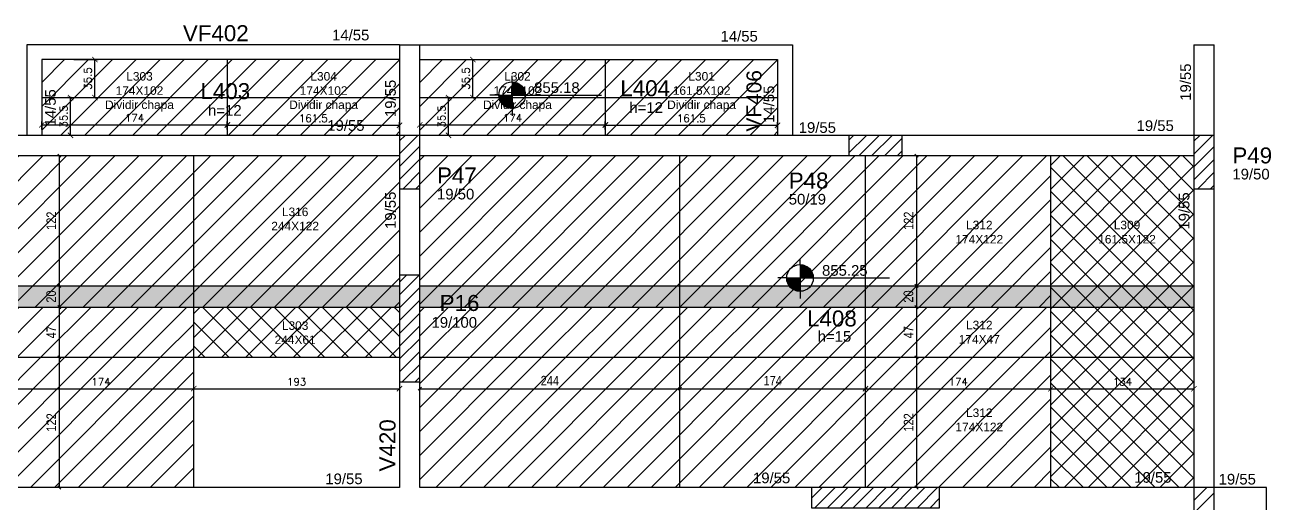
# Model space of a CAD drawing. Header units: millimetres. Extents: x 2358 to 5871, y 1438 to 2637.
# Drawn here: x 4682 to 5851, y 2189 to 2637 of the extents above; entities that cross this region are included whole.
import ezdxf

# ---------------------------------------------------------------- set-up
doc = ezdxf.new("R2010")
doc.units = ezdxf.units.MM
for name, color, linetype in [('3', 3, 'Continuous'), ('4', 4, 'Continuous'), ('7', 7, 'Continuous'), ('9', 9, 'Continuous'), ('AUX00', 7, 'Continuous'), ('Painéis', 200, 'Continuous')]:
    doc.layers.add(name, color=color, linetype=linetype)
doc.layers.add('Hachura', color=251, linetype='Continuous', lineweight=9)
doc.layers.add('REAPROVEITAMENTO', color=251, linetype='Continuous', lineweight=9)
doc.styles.add('COTA TECNICA-50', font='techl___.ttf', dxfattribs={"height": 9})
doc.styles.add('ROMANS', font='romans.shx')
doc.styles.get("Standard").update_dxf_attribs({"font": 'arial.ttf'})
doc.dimstyles.new('COTA PAINEL-50', dxfattribs={"dimtxt": 9, "dimasz": 3, "dimexe": 3, "dimexo": 3, "dimgap": 3, "dimtad": 1, "dimdec": 1, "dimzin": 12, "dimdsep": 46, "dimtxsty": 'COTA TECNICA-50', "dimblk1": 'OBLIQUE', "dimblk2": 'OBLIQUE', "dimsah": 1, "dimcen": 0.9, "dimclrd": 4, "dimclre": 4, "dimclrt": 240, "dimadec": 1, "dimazin": 3, "dimtfac": 1, "dimtdec": 1, "dimtmove": 0, "dimatfit": 3, "dimfxl": 1, "dimtolj": 1, "dimtzin": 12, "dimarcsym": 0})
doc.dimstyles.new('Cota Paínel', dxfattribs={"dimtxt": 7, "dimasz": 5, "dimexe": 3, "dimexo": 3, "dimgap": 3, "dimtad": 1, "dimdec": 1, "dimzin": 12, "dimdsep": 46, "dimtxsty": 'ROMANS', "dimblk": 'ARCHTICK', "dimcen": 0, "dimclrd": 4, "dimclre": 4, "dimclrt": 1, "dimadec": 1, "dimazin": 3, "dimtfac": 1, "dimtdec": 1, "dimtmove": 0, "dimatfit": 3, "dimldrblk": 'OBLIQUE', "dimfxl": 1, "dimtolj": 1, "dimtzin": 12, "dimarcsym": 0})

# ---------------------------------------------------------------- blocks, each defined once
blk = doc.blocks.new('_Oblique')
at = {"color": 0, "linetype": 'ByBlock', "lineweight": -2}
blk.add_line((-0.5, -0.5), (0.5, 0.5), dxfattribs=at)
blk = doc.blocks.new('*D19')
at = {"layer": 'Defpoints', "color": 0, "transparency": 16777216}
for p in [(4714.4, 2514.1), (4714.4, 2392.1), (4714.4, 2392.1)]:
    blk.add_point(p, dxfattribs=at)
at = {"layer": 'Painéis', "color": 4, "lineweight": -2, "transparency": 16777216}
blk.add_line((4714.4, 2514.1), (4714.4, 2392.1), dxfattribs=at)
at = {"layer": 'Painéis', "color": 4, "lineweight": -2, "transparency": 16777216, "xscale": 3, "yscale": 3, "zscale": 3}
for p, rotation in [((4714.4, 2514.1), 90), ((4714.4, 2392.1), 270)]:
    blk.add_blockref('_Oblique', p, dxfattribs=dict(at, rotation=rotation))
at = {"layer": 'Painéis', "color": 240, "transparency": 16777216, "insert": (4706.9, 2453.1), "char_height": 9, "attachment_point": 5, "rotation": 90, "style": 'COTA TECNICA-50'}
blk.add_mtext('\\A1;122', dxfattribs=at)
blk = doc.blocks.new('*D20')
at = {"layer": 'Defpoints', "color": 0, "transparency": 16777216}
for p in [(4714.4, 2392.1), (4714.4, 2372.1), (4714.4, 2372.1)]:
    blk.add_point(p, dxfattribs=at)
at = {"layer": 'Painéis', "color": 4, "lineweight": -2, "transparency": 16777216}
blk.add_line((4714.4, 2392.1), (4714.4, 2372.1), dxfattribs=at)
at = {"layer": 'Painéis', "color": 4, "lineweight": -2, "transparency": 16777216, "xscale": 3, "yscale": 3, "zscale": 3}
for p, rotation in [((4714.4, 2392.1), 90), ((4714.4, 2372.1), 270)]:
    blk.add_blockref('_Oblique', p, dxfattribs=dict(at, rotation=rotation))
at = {"layer": 'Painéis', "color": 240, "transparency": 16777216, "insert": (4706.8, 2382.1), "char_height": 9, "attachment_point": 5, "rotation": 90, "style": 'COTA TECNICA-50'}
blk.add_mtext('\\A1;20', dxfattribs=at)
blk = doc.blocks.new('*D21')
at = {"layer": 'Defpoints', "color": 0, "transparency": 16777216}
for p in [(4714.4, 2372.1), (4714.4, 2325.1), (4714.4, 2325.1)]:
    blk.add_point(p, dxfattribs=at)
at = {"layer": 'Painéis', "color": 4, "lineweight": -2, "transparency": 16777216}
blk.add_line((4714.4, 2372.1), (4714.4, 2325.1), dxfattribs=at)
at = {"layer": 'Painéis', "color": 4, "lineweight": -2, "transparency": 16777216, "xscale": 3, "yscale": 3, "zscale": 3}
for p, rotation in [((4714.4, 2372.1), 90), ((4714.4, 2325.1), 270)]:
    blk.add_blockref('_Oblique', p, dxfattribs=dict(at, rotation=rotation))
at = {"layer": 'Painéis', "color": 240, "transparency": 16777216, "insert": (4706.9, 2348.6), "char_height": 9, "attachment_point": 5, "rotation": 90, "style": 'COTA TECNICA-50'}
blk.add_mtext('\\A1;47', dxfattribs=at)
blk = doc.blocks.new('*D22')
at = {"layer": 'Defpoints', "color": 0, "transparency": 16777216}
for p in [(4714.4, 2325.1), (4714.4, 2203.1), (4714.4, 2203.1)]:
    blk.add_point(p, dxfattribs=at)
at = {"layer": 'Painéis', "color": 4, "lineweight": -2, "transparency": 16777216}
blk.add_line((4714.4, 2325.1), (4714.4, 2203.1), dxfattribs=at)
at = {"layer": 'Painéis', "color": 4, "lineweight": -2, "transparency": 16777216, "xscale": 3, "yscale": 3, "zscale": 3}
for p, rotation in [((4714.4, 2325.1), 90), ((4714.4, 2203.1), 270)]:
    blk.add_blockref('_Oblique', p, dxfattribs=dict(at, rotation=rotation))
at = {"layer": 'Painéis', "color": 240, "transparency": 16777216, "insert": (4706.9, 2264.1), "char_height": 9, "attachment_point": 5, "rotation": 90, "style": 'COTA TECNICA-50'}
blk.add_mtext('\\A1;122', dxfattribs=at)
blk = doc.blocks.new('_ArchTick')
at = {"color": 0, "linetype": 'ByBlock', "const_width": 0.15}
blk.add_lwpolyline([(-0.5, -0.5), (0.5, 0.5)], dxfattribs=at)
blk = doc.blocks.new('*D148')
at = {"layer": 'Defpoints', "color": 0, "transparency": 16777216}
for p in [(4666.5, 2295.7), (4840.5, 2295.7), (4840.5, 2295.7)]:
    blk.add_point(p, dxfattribs=at)
at = {"layer": 'Painéis', "color": 4, "lineweight": -2, "transparency": 16777216}
blk.add_line((4666.5, 2295.7), (4840.5, 2295.7), dxfattribs=at)
at = {"layer": 'Painéis', "color": 4, "lineweight": -2, "transparency": 16777216, "xscale": 5, "yscale": 5, "zscale": 5, "rotation": 180}
blk.add_blockref('_ArchTick', (4666.5, 2295.7), dxfattribs=at)
at = {"layer": 'Painéis', "color": 4, "lineweight": -2, "transparency": 16777216, "xscale": 5, "yscale": 5, "zscale": 5}
blk.add_blockref('_ArchTick', (4840.5, 2295.7), dxfattribs=at)
at = {"layer": 'Painéis', "color": 1, "transparency": 16777216, "insert": (4753.5, 2302.2), "char_height": 7, "attachment_point": 5, "style": 'ROMANS'}
blk.add_mtext('\\A1;174', dxfattribs=at)
blk = doc.blocks.new('*D24')
at = {"layer": 'Defpoints', "color": 0, "transparency": 16777216}
for p in [(4840.5, 2295.7), (5033.5, 2295.7), (5033.5, 2295.7)]:
    blk.add_point(p, dxfattribs=at)
at = {"layer": 'Painéis', "color": 4, "lineweight": -2, "transparency": 16777216}
blk.add_line((4840.5, 2295.7), (5033.5, 2295.7), dxfattribs=at)
at = {"layer": 'Painéis', "color": 4, "lineweight": -2, "transparency": 16777216, "xscale": 5, "yscale": 5, "zscale": 5, "rotation": 180}
blk.add_blockref('_ArchTick', (4840.5, 2295.7), dxfattribs=at)
at = {"layer": 'Painéis', "color": 4, "lineweight": -2, "transparency": 16777216, "xscale": 5, "yscale": 5, "zscale": 5}
blk.add_blockref('_ArchTick', (5033.5, 2295.7), dxfattribs=at)
at = {"layer": 'Painéis', "color": 1, "transparency": 16777216, "insert": (4937, 2302.2), "char_height": 7, "attachment_point": 5, "style": 'ROMANS'}
blk.add_mtext('\\A1;193', dxfattribs=at)
blk = doc.blocks.new('*D25')
at = {"layer": 'Defpoints', "color": 0, "transparency": 16777216}
for p in [(5518.4, 2514.1), (5518.4, 2392.1), (5518.4, 2392.1)]:
    blk.add_point(p, dxfattribs=at)
at = {"layer": 'Painéis', "color": 4, "lineweight": -2, "transparency": 16777216}
blk.add_line((5518.4, 2514.1), (5518.4, 2392.1), dxfattribs=at)
at = {"layer": 'Painéis', "color": 4, "lineweight": -2, "transparency": 16777216, "xscale": 3, "yscale": 3, "zscale": 3}
for p, rotation in [((5518.4, 2514.1), 90), ((5518.4, 2392.1), 270)]:
    blk.add_blockref('_Oblique', p, dxfattribs=dict(at, rotation=rotation))
at = {"layer": 'Painéis', "color": 240, "transparency": 16777216, "insert": (5510.9, 2453.1), "char_height": 9, "attachment_point": 5, "rotation": 90, "style": 'COTA TECNICA-50'}
blk.add_mtext('\\A1;122', dxfattribs=at)
blk = doc.blocks.new('*D26')
at = {"layer": 'Defpoints', "color": 0, "transparency": 16777216}
for p in [(5518.4, 2392.1), (5518.4, 2372.1), (5518.4, 2372.1)]:
    blk.add_point(p, dxfattribs=at)
at = {"layer": 'Painéis', "color": 4, "lineweight": -2, "transparency": 16777216}
blk.add_line((5518.4, 2392.1), (5518.4, 2372.1), dxfattribs=at)
at = {"layer": 'Painéis', "color": 4, "lineweight": -2, "transparency": 16777216, "xscale": 3, "yscale": 3, "zscale": 3}
for p, rotation in [((5518.4, 2392.1), 90), ((5518.4, 2372.1), 270)]:
    blk.add_blockref('_Oblique', p, dxfattribs=dict(at, rotation=rotation))
at = {"layer": 'Painéis', "color": 240, "transparency": 16777216, "insert": (5510.8, 2382.1), "char_height": 9, "attachment_point": 5, "rotation": 90, "style": 'COTA TECNICA-50'}
blk.add_mtext('\\A1;20', dxfattribs=at)
blk = doc.blocks.new('*D27')
at = {"layer": 'Defpoints', "color": 0, "transparency": 16777216}
for p in [(5518.4, 2372.1), (5518.4, 2325.1), (5518.4, 2325.1)]:
    blk.add_point(p, dxfattribs=at)
at = {"layer": 'Painéis', "color": 4, "lineweight": -2, "transparency": 16777216}
blk.add_line((5518.4, 2372.1), (5518.4, 2325.1), dxfattribs=at)
at = {"layer": 'Painéis', "color": 4, "lineweight": -2, "transparency": 16777216, "xscale": 3, "yscale": 3, "zscale": 3}
for p, rotation in [((5518.4, 2372.1), 90), ((5518.4, 2325.1), 270)]:
    blk.add_blockref('_Oblique', p, dxfattribs=dict(at, rotation=rotation))
at = {"layer": 'Painéis', "color": 240, "transparency": 16777216, "insert": (5510.9, 2348.6), "char_height": 9, "attachment_point": 5, "rotation": 90, "style": 'COTA TECNICA-50'}
blk.add_mtext('\\A1;47', dxfattribs=at)
blk = doc.blocks.new('*D28')
at = {"layer": 'Defpoints', "color": 0, "transparency": 16777216}
for p in [(5518.4, 2325.1), (5518.4, 2203.1), (5518.4, 2203.1)]:
    blk.add_point(p, dxfattribs=at)
at = {"layer": 'Painéis', "color": 4, "lineweight": -2, "transparency": 16777216}
blk.add_line((5518.4, 2325.1), (5518.4, 2203.1), dxfattribs=at)
at = {"layer": 'Painéis', "color": 4, "lineweight": -2, "transparency": 16777216, "xscale": 3, "yscale": 3, "zscale": 3}
for p, rotation in [((5518.4, 2325.1), 90), ((5518.4, 2203.1), 270)]:
    blk.add_blockref('_Oblique', p, dxfattribs=dict(at, rotation=rotation))
at = {"layer": 'Painéis', "color": 240, "transparency": 16777216, "insert": (5510.9, 2264.1), "char_height": 9, "attachment_point": 5, "rotation": 90, "style": 'COTA TECNICA-50'}
blk.add_mtext('\\A1;122', dxfattribs=at)
blk = doc.blocks.new('*D149')
at = {"layer": 'Defpoints', "color": 0, "transparency": 16777216}
for p in [(5052.5, 2295.7), (5296.5, 2295.7), (5296.5, 2295.7)]:
    blk.add_point(p, dxfattribs=at)
at = {"layer": 'Painéis', "color": 4, "lineweight": -2, "transparency": 16777216}
blk.add_line((5052.5, 2295.7), (5296.5, 2295.7), dxfattribs=at)
at = {"layer": 'Painéis', "color": 4, "lineweight": -2, "transparency": 16777216, "xscale": 3, "yscale": 3, "zscale": 3, "rotation": 180}
blk.add_blockref('_Oblique', (5052.5, 2295.7), dxfattribs=at)
at = {"layer": 'Painéis', "color": 4, "lineweight": -2, "transparency": 16777216, "xscale": 3, "yscale": 3, "zscale": 3}
blk.add_blockref('_Oblique', (5296.5, 2295.7), dxfattribs=at)
at = {"layer": 'Painéis', "color": 240, "transparency": 16777216, "insert": (5174.5, 2303.2), "char_height": 9, "attachment_point": 5, "style": 'COTA TECNICA-50'}
blk.add_mtext('\\A1;244', dxfattribs=at)
blk = doc.blocks.new('*D29')
at = {"layer": 'Defpoints', "color": 0, "transparency": 16777216}
for p in [(5296.5, 2295.7), (5470.5, 2295.7), (5470.5, 2295.7)]:
    blk.add_point(p, dxfattribs=at)
at = {"layer": 'Painéis', "color": 4, "lineweight": -2, "transparency": 16777216}
blk.add_line((5296.5, 2295.7), (5470.5, 2295.7), dxfattribs=at)
at = {"layer": 'Painéis', "color": 4, "lineweight": -2, "transparency": 16777216, "xscale": 3, "yscale": 3, "zscale": 3, "rotation": 180}
blk.add_blockref('_Oblique', (5296.5, 2295.7), dxfattribs=at)
at = {"layer": 'Painéis', "color": 4, "lineweight": -2, "transparency": 16777216, "xscale": 3, "yscale": 3, "zscale": 3}
blk.add_blockref('_Oblique', (5470.5, 2295.7), dxfattribs=at)
at = {"layer": 'Painéis', "color": 240, "transparency": 16777216, "insert": (5383.5, 2303.2), "char_height": 9, "attachment_point": 5, "style": 'COTA TECNICA-50'}
blk.add_mtext('\\A1;174', dxfattribs=at)
blk = doc.blocks.new('*D150')
at = {"layer": 'Defpoints', "color": 0, "transparency": 16777216}
for p in [(5470.5, 2295.7), (5644.5, 2295.7), (5644.5, 2295.7)]:
    blk.add_point(p, dxfattribs=at)
at = {"layer": 'Painéis', "color": 4, "lineweight": -2, "transparency": 16777216}
blk.add_line((5470.5, 2295.7), (5644.5, 2295.7), dxfattribs=at)
at = {"layer": 'Painéis', "color": 4, "lineweight": -2, "transparency": 16777216, "xscale": 5, "yscale": 5, "zscale": 5, "rotation": 180}
blk.add_blockref('_ArchTick', (5470.5, 2295.7), dxfattribs=at)
at = {"layer": 'Painéis', "color": 4, "lineweight": -2, "transparency": 16777216, "xscale": 5, "yscale": 5, "zscale": 5}
blk.add_blockref('_ArchTick', (5644.5, 2295.7), dxfattribs=at)
at = {"layer": 'Painéis', "color": 1, "transparency": 16777216, "insert": (5557.5, 2302.2), "char_height": 7, "attachment_point": 5, "style": 'ROMANS'}
blk.add_mtext('\\A1;174', dxfattribs=at)
blk = doc.blocks.new('*D30')
at = {"layer": 'Defpoints', "color": 0, "transparency": 16777216}
for p in [(5644.5, 2295.7), (5778.5, 2295.7), (5778.5, 2295.7)]:
    blk.add_point(p, dxfattribs=at)
at = {"layer": 'Painéis', "color": 4, "lineweight": -2, "transparency": 16777216}
blk.add_line((5644.5, 2295.7), (5778.5, 2295.7), dxfattribs=at)
at = {"layer": 'Painéis', "color": 4, "lineweight": -2, "transparency": 16777216, "xscale": 5, "yscale": 5, "zscale": 5, "rotation": 180}
blk.add_blockref('_ArchTick', (5644.5, 2295.7), dxfattribs=at)
at = {"layer": 'Painéis', "color": 4, "lineweight": -2, "transparency": 16777216, "xscale": 5, "yscale": 5, "zscale": 5}
blk.add_blockref('_ArchTick', (5778.5, 2295.7), dxfattribs=at)
at = {"layer": 'Painéis', "color": 1, "transparency": 16777216, "insert": (5711.5, 2302.2), "char_height": 7, "attachment_point": 5, "style": 'ROMANS'}
blk.add_mtext('\\A1;134', dxfattribs=at)
blk = doc.blocks.new('*D31')
at = {"layer": 'Defpoints', "color": 0, "transparency": 16777216}
for p in [(5226.5, 2543), (5052.5, 2535.5), (5226.5, 2535.5)]:
    blk.add_point(p, dxfattribs=at)
at = {"layer": 'Painéis', "color": 4, "lineweight": -2, "transparency": 16777216}
for p, q in [((5052.5, 2538.5), (5052.5, 2546)), ((5052.5, 2543), (5226.5, 2543)), ((5226.5, 2538.5), (5226.5, 2546))]:
    blk.add_line(p, q, dxfattribs=at)
at = {"layer": 'Painéis', "color": 4, "lineweight": -2, "transparency": 16777216, "xscale": 5, "yscale": 5, "zscale": 5, "rotation": 180}
blk.add_blockref('_ArchTick', (5052.5, 2543), dxfattribs=at)
at = {"layer": 'Painéis', "color": 4, "lineweight": -2, "transparency": 16777216, "xscale": 5, "yscale": 5, "zscale": 5}
blk.add_blockref('_ArchTick', (5226.5, 2543), dxfattribs=at)
at = {"layer": 'Painéis', "color": 1, "transparency": 16777216, "insert": (5139.5, 2549.5), "char_height": 7, "attachment_point": 5, "style": 'ROMANS'}
blk.add_mtext('\\A1;174', dxfattribs=at)
blk = doc.blocks.new('*D32')
at = {"layer": 'Defpoints', "color": 0, "transparency": 16777216}
for p in [(5388, 2542.6), (5226.5, 2535.5), (5388, 2535.5)]:
    blk.add_point(p, dxfattribs=at)
at = {"layer": 'Painéis', "color": 4, "lineweight": -2, "transparency": 16777216}
for p, q in [((5226.5, 2538.5), (5226.5, 2545.6)), ((5226.5, 2542.6), (5388, 2542.6)), ((5388, 2538.5), (5388, 2545.6))]:
    blk.add_line(p, q, dxfattribs=at)
at = {"layer": 'Painéis', "color": 4, "lineweight": -2, "transparency": 16777216, "xscale": 5, "yscale": 5, "zscale": 5, "rotation": 180}
blk.add_blockref('_ArchTick', (5226.5, 2542.6), dxfattribs=at)
at = {"layer": 'Painéis', "color": 4, "lineweight": -2, "transparency": 16777216, "xscale": 5, "yscale": 5, "zscale": 5}
blk.add_blockref('_ArchTick', (5388, 2542.6), dxfattribs=at)
at = {"layer": 'Painéis', "color": 1, "transparency": 16777216, "insert": (5307.2, 2549.1), "char_height": 7, "attachment_point": 5, "style": 'ROMANS'}
blk.add_mtext('\\A1;161.5', dxfattribs=at)
blk = doc.blocks.new('*D151')
at = {"layer": 'Defpoints', "color": 0, "transparency": 16777216}
for p in [(5079.5, 2568.6), (5083.2, 2568.6), (5083.2, 2533.1)]:
    blk.add_point(p, dxfattribs=at)
at = {"layer": 'Painéis', "color": 4, "lineweight": -2, "transparency": 16777216}
for p, q in [((5080.2, 2568.6), (5076.5, 2568.6)), ((5079.5, 2533.1), (5079.5, 2568.6)), ((5080.2, 2533.1), (5076.5, 2533.1))]:
    blk.add_line(p, q, dxfattribs=at)
at = {"layer": 'Painéis', "color": 4, "lineweight": -2, "transparency": 16777216, "xscale": 5, "yscale": 5, "zscale": 5}
for p, rotation in [((5079.5, 2568.6), 90), ((5079.5, 2533.1), 270)]:
    blk.add_blockref('_ArchTick', p, dxfattribs=dict(at, rotation=rotation))
at = {"layer": 'Painéis', "color": 1, "transparency": 16777216, "insert": (5073, 2550.9), "char_height": 7, "attachment_point": 5, "rotation": 90, "style": 'ROMANS'}
blk.add_mtext('\\A1;35.5', dxfattribs=at)
blk = doc.blocks.new('*D33')
at = {"layer": 'Defpoints', "color": 0, "transparency": 16777216}
for p in [(5079.5, 2604.1), (5102.3, 2604.1), (5079.5, 2568.6)]:
    blk.add_point(p, dxfattribs=at)
at = {"layer": 'Painéis', "color": 4, "lineweight": -2, "transparency": 16777216}
for p, q in [((5082.5, 2604.1), (5105.3, 2604.1)), ((5102.3, 2568.6), (5102.3, 2604.1)), ((5082.5, 2568.6), (5105.3, 2568.6))]:
    blk.add_line(p, q, dxfattribs=at)
at = {"layer": 'Painéis', "color": 4, "lineweight": -2, "transparency": 16777216, "xscale": 5, "yscale": 5, "zscale": 5}
for p, rotation in [((5102.3, 2604.1), 90), ((5102.3, 2568.6), 270)]:
    blk.add_blockref('_ArchTick', p, dxfattribs=dict(at, rotation=rotation))
at = {"layer": 'Painéis', "color": 1, "transparency": 16777216, "insert": (5095.8, 2586.4), "char_height": 7, "attachment_point": 5, "rotation": 90, "style": 'ROMANS'}
blk.add_mtext('\\A1;35.5', dxfattribs=at)
blk = doc.blocks.new('*D34')
at = {"layer": 'Defpoints', "color": 0, "transparency": 16777216}
for p in [(4872, 2543), (4698, 2535.5), (4872, 2535.5)]:
    blk.add_point(p, dxfattribs=at)
at = {"layer": 'Painéis', "color": 4, "lineweight": -2, "transparency": 16777216}
for p, q in [((4698, 2538.5), (4698, 2546)), ((4698, 2543), (4872, 2543)), ((4872, 2538.5), (4872, 2546))]:
    blk.add_line(p, q, dxfattribs=at)
at = {"layer": 'Painéis', "color": 4, "lineweight": -2, "transparency": 16777216, "xscale": 5, "yscale": 5, "zscale": 5, "rotation": 180}
blk.add_blockref('_ArchTick', (4698, 2543), dxfattribs=at)
at = {"layer": 'Painéis', "color": 4, "lineweight": -2, "transparency": 16777216, "xscale": 5, "yscale": 5, "zscale": 5}
blk.add_blockref('_ArchTick', (4872, 2543), dxfattribs=at)
at = {"layer": 'Painéis', "color": 1, "transparency": 16777216, "insert": (4785, 2549.5), "char_height": 7, "attachment_point": 5, "style": 'ROMANS'}
blk.add_mtext('\\A1;174', dxfattribs=at)
blk = doc.blocks.new('*D35')
at = {"layer": 'Defpoints', "color": 0, "transparency": 16777216}
for p in [(5033.5, 2542.6), (4872, 2535.5), (5033.5, 2535.5)]:
    blk.add_point(p, dxfattribs=at)
at = {"layer": 'Painéis', "color": 4, "lineweight": -2, "transparency": 16777216}
for p, q in [((4872, 2538.5), (4872, 2545.6)), ((4872, 2542.6), (5033.5, 2542.6)), ((5033.5, 2538.5), (5033.5, 2545.6))]:
    blk.add_line(p, q, dxfattribs=at)
at = {"layer": 'Painéis', "color": 4, "lineweight": -2, "transparency": 16777216, "xscale": 5, "yscale": 5, "zscale": 5, "rotation": 180}
blk.add_blockref('_ArchTick', (4872, 2542.6), dxfattribs=at)
at = {"layer": 'Painéis', "color": 4, "lineweight": -2, "transparency": 16777216, "xscale": 5, "yscale": 5, "zscale": 5}
blk.add_blockref('_ArchTick', (5033.5, 2542.6), dxfattribs=at)
at = {"layer": 'Painéis', "color": 1, "transparency": 16777216, "insert": (4952.7, 2549.1), "char_height": 7, "attachment_point": 5, "style": 'ROMANS'}
blk.add_mtext('\\A1;161.5', dxfattribs=at)
blk = doc.blocks.new('*D36')
at = {"layer": 'Defpoints', "color": 0, "transparency": 16777216}
for p in [(4725, 2568.6), (4728.7, 2568.6), (4728.7, 2533.1)]:
    blk.add_point(p, dxfattribs=at)
at = {"layer": 'Painéis', "color": 4, "lineweight": -2, "transparency": 16777216}
for p, q in [((4725.7, 2568.6), (4722, 2568.6)), ((4725, 2533.1), (4725, 2568.6)), ((4725.7, 2533.1), (4722, 2533.1))]:
    blk.add_line(p, q, dxfattribs=at)
at = {"layer": 'Painéis', "color": 4, "lineweight": -2, "transparency": 16777216, "xscale": 5, "yscale": 5, "zscale": 5}
for p, rotation in [((4725, 2568.6), 90), ((4725, 2533.1), 270)]:
    blk.add_blockref('_ArchTick', p, dxfattribs=dict(at, rotation=rotation))
at = {"layer": 'Painéis', "color": 1, "transparency": 16777216, "insert": (4718.5, 2550.9), "char_height": 7, "attachment_point": 5, "rotation": 90, "style": 'ROMANS'}
blk.add_mtext('\\A1;35.5', dxfattribs=at)
blk = doc.blocks.new('*D37')
at = {"layer": 'Defpoints', "color": 0, "transparency": 16777216}
for p in [(4725, 2604.1), (4747.8, 2604.1), (4725, 2568.6)]:
    blk.add_point(p, dxfattribs=at)
at = {"layer": 'Painéis', "color": 4, "lineweight": -2, "transparency": 16777216}
for p, q in [((4728, 2604.1), (4750.8, 2604.1)), ((4747.8, 2568.6), (4747.8, 2604.1)), ((4728, 2568.6), (4750.8, 2568.6))]:
    blk.add_line(p, q, dxfattribs=at)
at = {"layer": 'Painéis', "color": 4, "lineweight": -2, "transparency": 16777216, "xscale": 5, "yscale": 5, "zscale": 5}
for p, rotation in [((4747.8, 2604.1), 90), ((4747.8, 2568.6), 270)]:
    blk.add_blockref('_ArchTick', p, dxfattribs=dict(at, rotation=rotation))
at = {"layer": 'Painéis', "color": 1, "transparency": 16777216, "insert": (4741.3, 2586.4), "char_height": 7, "attachment_point": 5, "rotation": 90, "style": 'ROMANS'}
blk.add_mtext('\\A1;35.5', dxfattribs=at)

msp = doc.modelspace()

# ---------------------------------------------------------------- hatches: boundary and pattern name
at = {"layer": 'Hachura', "linetype": 'ByBlock'}
h = msp.add_hatch(dxfattribs=at)
h.set_pattern_fill('ANSI37', color=256, scale=5)
h.set_pattern_definition([(45, (-530.596, -77.818), (-11.22532, 11.22532), []), (135, (-530.596, -77.818), (-11.22532, -11.22532), [])])
h.paths.add_polyline_path([(5644.47, 2514.12), (5644.47, 2203.12), (5778.47, 2203.12), (5778.47, 2514.12)])
h = msp.add_hatch(color=256, dxfattribs=at)
h.dxf.hatch_style = 1
h.paths.add_polyline_path([(4178.47, 2372.12), (5033.47, 2372.12), (5033.47, 2392.12), (4178.47, 2392.12)])
h = msp.add_hatch(color=256, dxfattribs=at)
h.dxf.hatch_style = 1
h.paths.add_polyline_path([(5778.47, 2372.12), (5778.47, 2392.12), (5052.47, 2392.12), (5052.47, 2372.12)])
h = msp.add_hatch(dxfattribs=at)
h.set_pattern_fill('ANSI37', color=256, scale=5)
h.set_pattern_definition([(45, (-1090.596, -219.818), (-11.22532, 11.22532), []), (135, (-1090.596, -219.818), (-11.22532, -11.22532), [])])
h.paths.add_polyline_path([(5033.47, 2325.12), (5033.47, 2372.12), (4840.47, 2372.12), (4840.47, 2325.12)])
at = {"layer": 'REAPROVEITAMENTO', "linetype": 'ByBlock'}
h = msp.add_hatch(dxfattribs=at)
h.set_pattern_fill('ANSI31', color=256, scale=5, style=2)
h.set_pattern_definition([(45, (1404.75, -81.827), (-11.22532, 11.22532), [])])
h.paths.add_polyline_path([(5033.47, 2533.12), (5033.47, 2604.12), (4697.97, 2604.12), (4697.97, 2533.12)])
h = msp.add_hatch(dxfattribs=at)
h.set_pattern_fill('ANSI31', color=256, scale=5, style=2)
h.set_pattern_definition([(45, (1759.25, -81.827), (-11.22532, 11.22532), [])])
h.paths.add_polyline_path([(5387.97, 2533.12), (5387.97, 2604.12), (5052.47, 2604.12), (5052.47, 2533.12)])
h = msp.add_hatch(dxfattribs=at)
h.set_pattern_fill('ANSI31', color=256, scale=5, style=2)
h.set_pattern_definition([(45, (-2298.778, 590.003), (-11.22532, 11.22532), [])])
h.paths.add_polyline_path([(5033.47, 2371.62), (4178.47, 2372.12), (4178.47, 2514.12), (5033.47, 2513.62)])
h = msp.add_hatch(dxfattribs=at)
h.set_pattern_fill('ANSI31', color=256, scale=5, style=2)
h.set_pattern_definition([(45, (-1424.778, 590.003), (-11.22532, 11.22532), [])])
h.paths.add_polyline_path([(5644.47, 2372.12), (5644.47, 2514.12), (5052.47, 2514.12), (5052.47, 2372.12)])
h = msp.add_hatch(dxfattribs=at)
h.set_pattern_fill('ANSI31', color=256, scale=5, style=2)
h.set_pattern_definition([(45, (1392.25, -81.827), (-11.22532, 11.22532), [])])
h.paths.add_polyline_path([(4840.47, 2372.12), (4178.47, 2372.12), (4178.47, 2325.12), (4840.47, 2325.12)])
h = msp.add_hatch(dxfattribs=at)
h.set_pattern_fill('ANSI31', color=256, scale=5, style=2)
h.set_pattern_definition([(45, (2266.25, -81.827), (-11.22532, 11.22532), [])])
h.paths.add_polyline_path([(5644.47, 2325.12), (5644.47, 2372.12), (5052.47, 2372.12), (5052.47, 2325.12)])
h = msp.add_hatch(dxfattribs=at)
h.set_pattern_fill('ANSI31', color=256, scale=5, style=2)
h.set_pattern_definition([(45, (-2298.778, 448.003), (-11.22532, 11.22532), [])])
h.paths.add_polyline_path([(4840.47, 2325.12), (4178.47, 2325.12), (4178.47, 2203.12), (4840.47, 2203.12)])
h = msp.add_hatch(dxfattribs=at)
h.set_pattern_fill('ANSI31', color=256, scale=5, style=2)
h.set_pattern_definition([(45, (-1424.778, 448.003), (-11.22532, 11.22532), [])])
h.paths.add_polyline_path([(5644.47, 2203.12), (5644.47, 2325.12), (5052.47, 2325.12), (5052.47, 2203.12)])

# ---------------------------------------------------------------- linework, layer by layer
at = {"layer": '3', "linetype": 'Continuous'}
for p, q in [((5033.47, 2618.12), (4683.97, 2618.12)), ((4683.97, 2618.12), (4683.97, 2533.12)), ((5052.47, 2618.12), (5401.97, 2618.12)), ((5401.97, 2618.12), (5401.97, 2533.12)), ((4697.97, 2604.12), (4697.97, 2533.12)), ((5033.47, 2604.12), (4697.97, 2604.12)), ((5052.47, 2604.12), (5387.97, 2604.12)), ((5387.97, 2604.12), (5387.97, 2533.12)), ((5139.09, 2583.31), (5139.09, 2588.81)), ((5139.09, 2583.31), (5139.09, 2558.31)), ((5139.09, 2582.7), (5142.94, 2582.7)), ((5139.09, 2581.91), (5144.83, 2581.91)), ((5139.09, 2581.12), (5146.16, 2581.12)), ((5139.09, 2580.32), (5147.19, 2580.32)), ((5139.09, 2579.53), (5148.04, 2579.53)), ((5139.09, 2578.74), (5148.75, 2578.74)), ((5139.09, 2577.95), (5149.35, 2577.95)), ((5139.09, 2577.15), (5149.86, 2577.15)), ((5139.09, 2576.36), (5150.29, 2576.36)), ((5139.09, 2575.57), (5150.65, 2575.57)), ((5139.09, 2574.77), (5150.94, 2574.77)), ((5139.09, 2573.98), (5151.18, 2573.98)), ((5139.09, 2573.19), (5151.36, 2573.19)), ((5139.09, 2572.4), (5151.49, 2572.4)), ((5139.09, 2571.6), (5151.59, 2571.6)), ((5126.59, 2570.81), (5118.16, 2570.81)), ((5126.59, 2570.81), (5151.59, 2570.81)), ((5139.09, 2570.02), (5126.59, 2570.02)), ((5139.09, 2569.22), (5126.69, 2569.22)), ((5139.09, 2568.43), (5126.81, 2568.43)), ((5139.09, 2567.64), (5126.99, 2567.64)), ((5139.09, 2566.85), (5127.23, 2566.85)), ((5139.09, 2566.05), (5127.53, 2566.05)), ((5139.09, 2565.26), (5127.89, 2565.26)), ((5139.09, 2564.47), (5128.31, 2564.47)), ((5139.09, 2563.67), (5128.82, 2563.67)), ((5139.09, 2562.88), (5129.42, 2562.88)), ((5139.09, 2562.09), (5130.13, 2562.09)), ((5139.09, 2561.3), (5130.98, 2561.3)), ((5139.09, 2560.5), (5132.01, 2560.5)), ((5139.09, 2559.71), (5133.34, 2559.71)), ((5151.59, 2570.81), (5223.01, 2570.81)), ((5139.09, 2558.92), (5135.24, 2558.92)), ((5139.09, 2558.31), (5139.09, 2551.44)), ((5033.47, 2515.88), (5050.72, 2533.12)), ((5033.47, 2527.9), (5038.69, 2533.12)), ((5454.97, 2516.65), (5471.44, 2533.12)), ((5454.97, 2528.67), (5459.42, 2533.12)), ((5464.47, 2514.12), (5483.47, 2533.12)), ((5476.49, 2514.12), (5495.49, 2533.12)), ((5488.51, 2514.12), (5504.97, 2530.58)), ((5778.47, 2515.59), (5796.01, 2533.12)), ((5778.47, 2527.61), (5783.99, 2533.12)), ((5033.47, 2503.86), (5052.47, 2522.86)), ((5500.53, 2514.12), (5504.97, 2518.56)), ((5778.47, 2503.56), (5797.47, 2522.56)), ((5033.47, 2491.83), (5052.47, 2510.83)), ((5778.47, 2491.54), (5797.47, 2510.54)), ((5036.78, 2483.12), (5052.47, 2498.81)), ((5782.07, 2483.12), (5797.47, 2498.52)), ((5048.8, 2483.12), (5052.47, 2486.79)), ((5794.09, 2483.12), (5797.47, 2486.5)), ((5409.09, 2411.96), (5409.09, 2417.47)), ((5409.09, 2411.96), (5409.09, 2386.96)), ((5409.09, 2411.36), (5412.94, 2411.36)), ((5409.09, 2410.56), (5414.84, 2410.56)), ((5409.09, 2409.77), (5416.16, 2409.77)), ((5409.09, 2408.98), (5417.2, 2408.98)), ((5409.09, 2408.18), (5418.04, 2408.18)), ((5033.47, 2383.65), (5051.94, 2402.12)), ((5033.47, 2395.67), (5039.92, 2402.12)), ((5396.59, 2399.46), (5388.16, 2399.46)), ((5396.59, 2399.46), (5421.59, 2399.46)), ((5409.09, 2398.67), (5396.59, 2398.67)), ((5409.09, 2397.88), (5396.69, 2397.88)), ((5409.09, 2397.08), (5396.82, 2397.08)), ((5409.09, 2396.29), (5397, 2396.29)), ((5409.09, 2407.39), (5418.75, 2407.39)), ((5409.09, 2406.6), (5419.35, 2406.6)), ((5409.09, 2405.81), (5419.86, 2405.81)), ((5409.09, 2405.01), (5420.29, 2405.01)), ((5409.09, 2404.22), (5420.65, 2404.22)), ((5409.09, 2403.43), (5420.94, 2403.43)), ((5409.09, 2402.63), (5421.18, 2402.63)), ((5409.09, 2401.84), (5421.36, 2401.84)), ((5409.09, 2401.05), (5421.49, 2401.05)), ((5409.09, 2400.26), (5421.59, 2400.26)), ((5421.59, 2399.46), (5493.01, 2399.46)), ((5033.47, 2371.63), (5052.47, 2390.63)), ((5409.09, 2395.5), (5397.23, 2395.5)), ((5409.09, 2394.71), (5397.53, 2394.71)), ((5409.09, 2393.91), (5397.89, 2393.91)), ((5409.09, 2393.12), (5398.32, 2393.12)), ((5409.09, 2392.33), (5398.82, 2392.33)), ((5409.09, 2391.53), (5399.42, 2391.53)), ((5409.09, 2390.74), (5400.13, 2390.74)), ((5409.09, 2389.95), (5400.98, 2389.95)), ((5409.09, 2389.16), (5402.02, 2389.16)), ((5409.09, 2388.36), (5403.34, 2388.36)), ((5409.09, 2387.57), (5405.24, 2387.57)), ((5409.09, 2386.96), (5409.09, 2380.09)), ((5033.47, 2359.61), (5052.47, 2378.61)), ((5033.47, 2347.58), (5052.47, 2366.58)), ((5033.47, 2335.56), (5052.47, 2354.56)), ((5033.47, 2323.54), (5052.47, 2342.54)), ((5033.47, 2311.52), (5052.47, 2330.52)), ((5036.09, 2302.12), (5052.47, 2318.5)), ((5048.11, 2302.12), (5052.47, 2306.48)), ((5419.97, 2193.15), (5429.94, 2203.12)), ((5422.96, 2184.12), (5441.96, 2203.12)), ((5434.99, 2184.12), (5453.99, 2203.12)), ((5447.01, 2184.12), (5466.01, 2203.12)), ((5459.03, 2184.12), (5478.03, 2203.12)), ((5471.05, 2184.12), (5490.05, 2203.12)), ((5483.07, 2184.12), (5502.07, 2203.12)), ((5495.09, 2184.12), (5514.09, 2203.12)), ((5507.11, 2184.12), (5526.11, 2203.12)), ((5519.13, 2184.12), (5538.13, 2203.12)), ((5778.47, 2191.02), (5790.57, 2203.12)), ((5778.47, 2203.04), (5778.55, 2203.12)), ((5778.47, 2179), (5797.47, 2198)), ((5531.15, 2184.12), (5539.97, 2192.94))]:
    msp.add_line(p, q, dxfattribs=at)
for points in [[(5033.47, 2618.12), (5033.47, 2533.12)], [(5033.47, 2618.12), (5052.47, 2618.12)], [(5052.47, 2533.12), (5052.47, 2618.12)], [(5778.47, 2618.12), (5778.47, 2533.12)], [(5778.47, 2618.12), (5797.47, 2618.12)], [(5797.47, 2533.12), (5797.47, 2618.12)], [(5033.47, 2533.12), (4630.97, 2533.12)], [(5454.97, 2533.12), (5052.47, 2533.12)], [(5778.47, 2533.12), (5504.97, 2533.12)], [(4630.97, 2514.12), (5033.47, 2514.12)], [(5052.47, 2514.12), (5454.97, 2514.12)], [(5504.97, 2514.12), (5778.47, 2514.12)], [(5033.47, 2483.12), (5033.47, 2402.12)], [(5052.47, 2402.12), (5052.47, 2483.12)], [(5778.47, 2483.12), (5778.47, 2203.12)], [(5797.47, 2203.12), (5797.47, 2483.12)], [(5033.47, 2302.12), (5033.47, 2203.12)], [(5052.47, 2203.12), (5052.47, 2302.12)], [(5033.47, 2203.12), (4630.97, 2203.12)], [(5419.97, 2203.12), (5052.47, 2203.12)], [(5778.47, 2203.12), (5539.97, 2203.12)], [(5846.47, 2203.12), (5797.47, 2203.12)], [(5846.47, 1964.12), (5846.47, 2203.12)]]:
    msp.add_lwpolyline(points, dxfattribs=at)
for centre in [(5139.09, 2570.81), (5409.09, 2399.46)]:
    msp.add_circle(centre, 12.5, dxfattribs=at)
at = {"layer": '7', "linetype": 'Continuous'}
for points in [[(5033.47, 2483.12), (5052.47, 2483.12), (5052.47, 2533.12), (5033.47, 2533.12), (5033.47, 2483.12)], [(5454.97, 2514.12), (5504.97, 2514.12), (5504.97, 2533.12), (5454.97, 2533.12), (5454.97, 2514.12)], [(5778.47, 2483.12), (5797.47, 2483.12), (5797.47, 2533.12), (5778.47, 2533.12), (5778.47, 2483.12)], [(5033.47, 2302.12), (5052.47, 2302.12), (5052.47, 2402.12), (5033.47, 2402.12), (5033.47, 2302.12)], [(5419.97, 2184.12), (5539.97, 2184.12), (5539.97, 2203.12), (5419.97, 2203.12), (5419.97, 2184.12)], [(5778.47, 2124.12), (5797.47, 2124.12), (5797.47, 2203.12), (5778.47, 2203.12), (5778.47, 2124.12)]]:
    msp.add_lwpolyline(points, dxfattribs=at)
at = {"layer": '9', "linetype": 'Continuous'}
msp.add_solid([(5778.47, 2203.12), (5778.47, 2203.12), (5778.47, 2403.12)], dxfattribs=at)
at = {"layer": 'Painéis'}
for p, q in [((4871.97, 2604.12), (4871.97, 2533.12)), ((5226.47, 2604.12), (5226.47, 2533.12)), ((4697.97, 2568.62), (5033.47, 2568.62)), ((5052.47, 2568.62), (5387.97, 2568.62)), ((4840.47, 2203.12), (4840.47, 2514.12)), ((5296.47, 2203.12), (5296.47, 2514.12)), ((5470.47, 2203.12), (5470.47, 2514.12)), ((5644.47, 2203.12), (5644.47, 2514.12)), ((4178.47, 2392.12), (5033.47, 2392.12)), ((5052.47, 2392.12), (5778.47, 2392.12)), ((4178.47, 2372.12), (5033.47, 2372.12)), ((5052.47, 2372.12), (5778.47, 2372.12)), ((4178.47, 2325.12), (5033.47, 2325.12)), ((5052.47, 2325.12), (5778.47, 2325.12))]:
    msp.add_line(p, q, dxfattribs=at)

# ---------------------------------------------------------------- texts
at = {"layer": '3', "linetype": 'Continuous'}
for s, p in [('14/55', (4970.24, 2622.15)), ('14/55', (5334.59, 2621.01)), ('855.18', (5159.74, 2572.88)), ('h=12', (4853.95, 2551.49)), ('h=12', (5249.11, 2554.2)), ('19/55', (4965.74, 2537.38)), ('19/55', (5407.87, 2535.46)), ('19/55', (5724.74, 2537.23)), ('19/50', (5814.6, 2491.82)), ('19/50', (5068.66, 2473.07)), ('50/19', (5398.53, 2468.27)), ('855.25', (5429.75, 2401.53)), ('19/100', (5063.49, 2352.84)), ('h=15', (5425.7, 2339.74)), ('19/55', (4963.92, 2206.21)), ('19/55', (5365.02, 2207.08)), ('19/55', (5722.59, 2207.55)), ('19/55', (5801.71, 2205.88))]:
    msp.add_text(s, height=10, dxfattribs=at).set_placement(p)
for s, p in [('19/55', (5775.75, 2565.51)), ('19/55', (5030.02, 2550.28)), ('14/55', (4711.09, 2541.42)), ('14/55', (5384.9, 2544.78)), ('19/55', (5030.02, 2445.42)), ('19/55', (5774.34, 2444.78))]:
    msp.add_text(s, height=10, rotation=90, dxfattribs=at).set_placement(p)
at = {"layer": '4', "linetype": 'Continuous'}
for s, p in [('VF402', (4830.33, 2621.4)), ('L404', (5240.57, 2569.78)), ('L403', (4846.83, 2567.07)), ('P49', (5814.6, 2506.82)), ('P47', (5068.66, 2488.07)), ('P48', (5398.53, 2483.27)), ('P16', (5071.14, 2368.53)), ('L408', (5415.72, 2354.02))]:
    msp.add_text(s, height=15, dxfattribs=at).set_placement(p)
for s, height, p in [('VF406', 14, (5372.91, 2536.68)), ('V420', 15, (5029.72, 2218.12))]:
    msp.add_text(s, height=height, rotation=90, dxfattribs=at).set_placement(p)
at = {"layer": 'AUX00', "char_height": 8, "attachment_point": 1}
for s, width, heights, insert in [('\\pxqc;L303^J174X102^JDividir chapa', 135.1522, [39.83], (4722.03, 2592.47)), ('\\pxqc;L304^J174X102^JDividir chapa', 135.1522, [39.83], (4894.75, 2592.47)), ('\\pxqc;L302^J174X102^JDividir chapa', 135.1522, [39.83], (5076.53, 2592.47)), ('\\pxqc;L301^J161.5X102^JDividir chapa', 135.1522, [39.83], (5249.25, 2592.47)), ('\\pxqc;L316^J244X122', 123.1041, [0], (4874.06, 2465.44)), ('\\pxqc;L312^J174X122', 132.7209, [23.32], (5510.88, 2453.12)), ('\\pxqc;L309^J161.5X122', 132.7209, [23.32], (5649.42, 2453.12)), ('\\pxqc;L303^J244X61', 123.1041, [0], (4874.06, 2358.83)), ('\\pxqc;L312^J174X47', 132.7209, [23.32], (5510.88, 2359.38)), ('\\pxqc;L312^J174X122', 132.7209, [23.32], (5510.88, 2277.16))]:
    msp.add_mtext_dynamic_manual_height_columns(s, width=width, gutter_width=12.5, heights=heights, dxfattribs=dict(at, insert=insert))

# ---------------------------------------------------------------- dimensions: what is measured, and where the dimension line sits
at = {"layer": 'Painéis'}
for base, p1, p2, dimstyle, picture, middle in [((4747.82, 2604.12), (4724.96, 2568.62), (4724.96, 2604.12), 'Cota Paínel', '*D37', (4741.32, 2586.37)), ((5102.32, 2604.12), (5079.46, 2568.62), (5079.46, 2604.12), 'Cota Paínel', '*D33', (5095.82, 2586.37)), ((4724.96, 2568.62), (4728.68, 2533.12), (4728.68, 2568.62), 'Cota Paínel', '*D36', (4718.46, 2550.87)), ((5079.46, 2568.62), (5083.18, 2533.12), (5083.18, 2568.62), 'Cota Paínel', '*D151', (5072.96, 2550.87)), ((4714.43, 2392.12), (4714.43, 2514.12), (4714.43, 2392.12), 'COTA PAINEL-50', '*D19', (4706.88, 2453.12)), ((5518.43, 2392.12), (5518.43, 2514.12), (5518.43, 2392.12), 'COTA PAINEL-50', '*D25', (5510.88, 2453.12)), ((4714.43, 2372.12), (4714.43, 2392.12), (4714.43, 2372.12), 'COTA PAINEL-50', '*D20', (4706.84, 2382.12)), ((5518.43, 2372.12), (5518.43, 2392.12), (5518.43, 2372.12), 'COTA PAINEL-50', '*D26', (5510.84, 2382.12)), ((4714.43, 2325.12), (4714.43, 2372.12), (4714.43, 2325.12), 'COTA PAINEL-50', '*D21', (4706.87, 2348.62)), ((5518.43, 2325.12), (5518.43, 2372.12), (5518.43, 2325.12), 'COTA PAINEL-50', '*D27', (5510.87, 2348.62)), ((4714.43, 2203.12), (4714.43, 2325.12), (4714.43, 2203.12), 'COTA PAINEL-50', '*D22', (4706.88, 2264.12)), ((5518.43, 2203.12), (5518.43, 2325.12), (5518.43, 2203.12), 'COTA PAINEL-50', '*D28', (5510.88, 2264.12))]:
    dim = msp.add_linear_dim(base=base, p1=p1, p2=p2, angle=90, dimstyle=dimstyle, dxfattribs=at)
    dim.commit()
    dim.dimension.update_dxf_attribs({"geometry": picture, "text_midpoint": middle})
for base, p1, p2, dimstyle, picture, middle in [((4871.97, 2542.99), (4697.97, 2535.47), (4871.97, 2535.47), 'Cota Paínel', '*D34', (4784.97, 2549.49)), ((5033.47, 2542.56), (4871.97, 2535.47), (5033.47, 2535.47), 'Cota Paínel', '*D35', (4952.72, 2549.06)), ((5226.47, 2542.99), (5052.47, 2535.47), (5226.47, 2535.47), 'Cota Paínel', '*D31', (5139.47, 2549.49)), ((5387.97, 2542.56), (5226.47, 2535.47), (5387.97, 2535.47), 'Cota Paínel', '*D32', (5307.22, 2549.06)), ((4840.47, 2295.66), (4666.47, 2295.66), (4840.47, 2295.66), 'Cota Paínel', '*D148', (4753.47, 2302.16)), ((5033.47, 2295.66), (4840.47, 2295.66), (5033.47, 2295.66), 'Cota Paínel', '*D24', (4936.97, 2302.16)), ((5296.47, 2295.66), (5052.47, 2295.66), (5296.47, 2295.66), 'COTA PAINEL-50', '*D149', (5174.47, 2303.23)), ((5470.47, 2295.66), (5296.47, 2295.66), (5470.47, 2295.66), 'COTA PAINEL-50', '*D29', (5383.47, 2303.23)), ((5644.47, 2295.66), (5470.47, 2295.66), (5644.47, 2295.66), 'Cota Paínel', '*D150', (5557.47, 2302.16)), ((5778.47, 2295.66), (5644.47, 2295.66), (5778.47, 2295.66), 'Cota Paínel', '*D30', (5711.47, 2302.16))]:
    dim = msp.add_linear_dim(base=base, p1=p1, p2=p2, dimstyle=dimstyle, dxfattribs=at)
    dim.commit()
    dim.dimension.update_dxf_attribs({"geometry": picture, "text_midpoint": middle})

doc.saveas('drawing.dxf')
